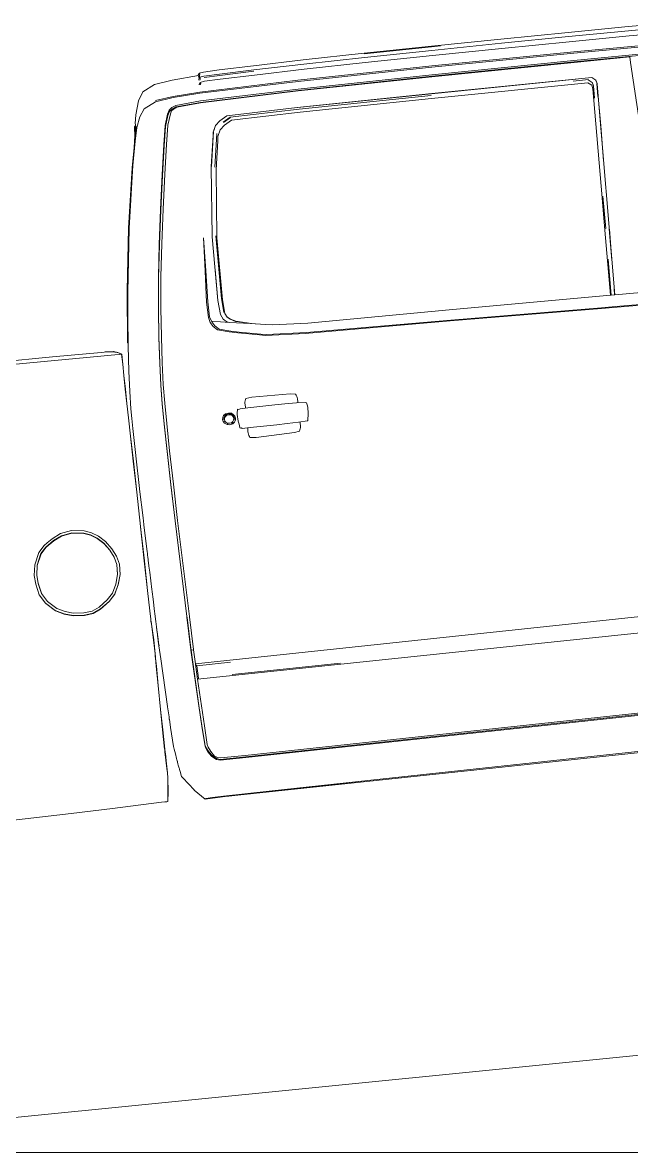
# Model space of a CAD drawing. Header units: millimetres. Extents: x 1010 to 1494, y -119 to 564.
# Drawn here: x 1392.216 to 1393.437, y 474.529 to 476.796 of the extents above; entities that cross this region are included whole.
import ezdxf

# ---------------------------------------------------------------- set-up
doc = ezdxf.new("R2010")
doc.units = ezdxf.units.MM
doc.layers.get('0').update_dxf_attribs({"lineweight": 9})
doc.layers.add('80', color=1, linetype='Continuous', lineweight=9)
doc.layers.add('Edges', color=7, linetype='Continuous', lineweight=9)

# ---------------------------------------------------------------- blocks, each defined once
blk = doc.blocks.new('rs')
at = {"layer": 'Edges'}
for p, q in [((-30.71, 49.16), (-36.4, 49.1)), ((-24.32, 49.21), (-30.71, 49.16)), ((-24.32, 49.21), (-17.72, 49.25)), ((-17.72, 49.2), (-18.58, 49.2)), ((-11.32, 49.26), (-17.72, 49.25)), ((-11.33, 49.22), (-17.72, 49.2)), ((-5.54, 49.25), (-11.32, 49.26)), ((-0.79, 49.2), (-5.54, 49.25)), ((2.46, 49.16), (-0.79, 49.2)), ((3.95, 49.12), (2.46, 49.16)), ((3.95, 49.12), (4.36, 49.06)), ((-36.4, 49.1), (-40.48, 49.04)), ((-40.48, 48.65), (-36.4, 48.7)), ((-40.48, 48.16), (-36.4, 48.21)), ((-36.4, 48.7), (-30.71, 48.77)), ((-36.4, 48.21), (-30.71, 48.28)), ((-30.71, 48.77), (-24.32, 48.82)), ((-30.71, 48.28), (-24.32, 48.33)), ((-17.72, 48.85), (-24.32, 48.82)), ((-17.72, 48.36), (-24.32, 48.33)), ((-17.72, 48.85), (-11.32, 48.87)), ((-17.72, 48.36), (-11.32, 48.38)), ((-11.32, 48.87), (-5.54, 48.85)), ((-11.32, 48.38), (-5.54, 48.36)), ((-5.54, 48.85), (-0.79, 48.81)), ((-5.54, 48.36), (-0.79, 48.32)), ((2.46, 48.76), (-0.79, 48.81)), ((-0.79, 48.68), (2.46, 48.63)), ((2.46, 48.27), (-0.79, 48.32)), ((2.46, 48.76), (3.95, 48.73)), ((2.46, 48.63), (3.95, 48.6)), ((2.46, 48.27), (3.95, 48.24)), ((4.36, 48.66), (3.95, 48.73)), ((4.36, 48.17), (3.95, 48.24)), ((4.32, 48.96), (4.37, 49.01)), ((4.36, 48.84), (4.32, 48.96)), ((4.32, 48.57), (4.37, 48.61)), ((4.36, 48.44), (4.32, 48.57)), ((4.32, 48.08), (4.37, 48.12)), ((4.36, 47.95), (4.32, 48.08)), ((4.33, 48.16), (4.36, 48.17)), ((4.38, 49.04), (4.36, 49.06)), ((4.37, 48.65), (4.36, 48.84)), ((4.36, 48.66), (4.38, 48.64)), ((4.37, 48.38), (4.36, 48.44)), ((4.36, 48.17), (4.38, 48.15)), ((4.37, 49.01), (4.38, 49.04)), ((4.37, 48.61), (4.38, 48.64)), ((4.37, 48.12), (4.38, 48.15)), ((4.38, 49.04), (4.48, 48.88)), ((4.48, 48.49), (4.38, 48.64)), ((4.48, 48), (4.38, 48.15)), ((4.4, 48.64), (4.45, 48.65)), ((4.46, 48.83), (6.98, 48.68)), ((4.49, 48.69), (4.48, 48.88)), ((4.48, 48.39), (4.48, 48.49)), ((6.98, 48.68), (8.69, 48.45)), ((8.69, 48.45), (9.84, 47.87)), ((-31.05, 47.28), (-42.66, 47.13)), ((-42.62, 47.01), (-31.04, 47.16)), ((-17.57, 47.38), (-31.05, 47.28)), ((-31.04, 47.16), (-17.56, 47.26)), ((-4.83, 47.41), (-17.57, 47.38)), ((-17.56, 47.26), (-4.83, 47.29)), ((4.51, 47.27), (-4.83, 47.41)), ((-4.83, 47.29), (4.51, 47.16)), ((4.36, 47.93), (4.36, 47.95)), ((4.48, 47.96), (4.48, 48)), ((7.04, 47.13), (4.51, 47.27)), ((4.51, 47.16), (7.05, 47.02)), ((8.75, 46.92), (7.04, 47.13)), ((7.05, 47.02), (8.76, 46.81)), ((9.84, 47.87), (10.34, 47.06)), ((10.34, 47.06), (10.74, 45.79)), ((-42.54, 46.35), (-30.97, 46.46)), ((-42.54, 46.22), (-30.97, 46.33)), ((-36.27, 45.71), (-36.24, 46.23)), ((-36.24, 46.23), (-30.96, 46.28)), ((-17.47, 46.54), (-30.97, 46.46)), ((-30.97, 46.33), (-17.47, 46.41)), ((-30.96, 46.28), (-17.44, 46.37)), ((-4.77, 46.56), (-17.47, 46.54)), ((-4.77, 46.43), (-17.47, 46.41)), ((-17.44, 46.37), (-4.74, 46.39)), ((4.54, 46.44), (-4.77, 46.56)), ((-4.77, 46.43), (4.53, 46.3)), ((-4.74, 46.39), (4.56, 46.27)), ((4.53, 46.3), (6.87, 46.12)), ((6.89, 46.26), (4.54, 46.44)), ((4.56, 46.27), (6.81, 46.09)), ((6.81, 46.09), (7.15, 45.94)), ((6.87, 46.12), (7.28, 45.96)), ((7.29, 46.09), (6.89, 46.26)), ((7.15, 45.94), (7.35, 45.79)), ((7.28, 45.96), (7.54, 45.75)), ((7.56, 45.88), (7.29, 46.09)), ((8.76, 46.81), (9.9, 46.27)), ((9.9, 46.27), (10.4, 45.56)), ((-36.51, 39.99), (-36.27, 45.71)), ((7.35, 45.79), (7.49, 45.54)), ((7.49, 45.54), (7.84, 44.49)), ((7.54, 45.75), (7.74, 45.4)), ((7.75, 45.52), (7.56, 45.88)), ((7.74, 45.4), (8.08, 44.37)), ((8.09, 44.47), (7.75, 45.52)), ((10.4, 45.56), (10.78, 44.59)), ((10.74, 45.79), (10.89, 44.98)), ((10.89, 44.87), (10.89, 44.98)), ((10.89, 44.84), (10.89, 44.87)), ((-32.91, 44.06), (-32.82, 44.41)), ((-32.91, 44.06), (-32.91, 44.02)), ((-32.91, 44.02), (-32.91, 44.06)), ((-32.45, 24.03), (-32.91, 44.02)), ((-32.83, 44.37), (-32.89, 44.12)), ((-32.88, 44.06), (-32.86, 42.84)), ((-32.81, 44.39), (-32.83, 44.37)), ((-32.82, 44.41), (-32.47, 44.7)), ((-32.56, 43.89), (-32.47, 44.23)), ((-32.53, 42.7), (-32.56, 43.89)), ((-32.47, 44.7), (-17.27, 44.8)), ((-32.47, 43.62), (-32.39, 43.96)), ((-32.11, 44.49), (-32.45, 44.21)), ((-32.39, 43.96), (-32.04, 44.24)), ((-32.14, 44.52), (-30.69, 44.53)), ((-17.19, 44.34), (-32.04, 44.24)), ((-17.26, 44.78), (-30.95, 44.69)), ((-17.27, 44.8), (-4.5, 44.84)), ((-4.52, 44.83), (-17.26, 44.78)), ((-17.21, 44.62), (-4.67, 44.67)), ((-17.19, 44.34), (-4.72, 44.38)), ((-4.72, 44.38), (1.81, 44.31)), ((-4.67, 44.67), (1.9, 44.6)), ((-4.5, 44.84), (2.19, 44.78)), ((1.81, 44.31), (2.53, 43.91)), ((2.59, 44.18), (1.87, 44.57)), ((1.9, 44.6), (2.61, 44.2)), ((2.19, 44.78), (2.92, 44.38)), ((2.53, 43.91), (2.97, 43.52)), ((2.92, 44.38), (3.37, 43.97)), ((3.36, 43.95), (3.36, 43.95)), ((3.37, 43.97), (3.65, 43.36)), ((7.84, 44.49), (8.17, 42.68)), ((8.08, 44.37), (8.4, 42.58)), ((8.42, 42.67), (8.09, 44.47)), ((10.78, 44.59), (11.07, 43.32)), ((10.98, 43.78), (10.79, 44.66)), ((10.89, 44.84), (10.9, 44.61)), ((10.9, 44.77), (10.99, 44.66)), ((10.9, 44.61), (10.92, 44.34)), ((10.92, 44.34), (10.95, 43.99)), ((10.95, 43.99), (10.98, 43.78)), ((10.98, 43.78), (10.97, 43.77)), ((10.97, 43.78), (10.98, 43.78)), ((10.98, 43.78), (11.08, 43.32)), ((10.99, 44.66), (11.02, 44.45)), ((11.01, 44.45), (11, 44.44)), ((11.02, 44.45), (11.01, 44.45)), ((11.02, 44.45), (11.02, 44.36)), ((11.02, 44.36), (11.02, 44.33)), ((11.02, 44.33), (11.03, 44.11)), ((11.03, 44.11), (11.04, 43.86)), ((11.04, 43.86), (11.08, 43.53)), ((11.04, 43.85), (11.25, 42.65)), ((-32.82, 40.05), (-32.88, 42.84)), ((-32.23, 33.26), (-32.47, 43.62)), ((2.97, 43.52), (3.25, 42.92)), ((3.25, 42.92), (3.31, 42.52)), ((3.33, 43.2), (3.85, 40.05)), ((3.64, 43.36), (3.5, 43.67)), ((3.7, 42.94), (3.63, 43.36)), ((3.66, 43.32), (3.65, 43.36)), ((3.7, 43.07), (3.66, 43.32)), ((3.66, 43.32), (3.66, 43.32)), ((4.19, 40.15), (3.7, 43.07)), ((4.16, 40.15), (3.7, 42.94)), ((11.05, 43.72), (11.05, 43.7)), ((11.05, 43.7), (11.05, 43.7)), ((11.07, 43.62), (11.05, 43.7)), ((11.07, 43.6), (11.1, 43.43)), ((11.07, 43.59), (11.07, 43.55)), ((11.08, 43.54), (11.07, 43.55)), ((11.08, 43.53), (11.09, 43.46)), ((11.12, 43.31), (11.08, 43.53)), ((11.17, 43.05), (11.08, 43.51)), ((11.08, 43.32), (11.08, 43.31)), ((11.08, 43.31), (11.08, 43.31)), ((11.08, 43.31), (11.55, 41.04)), ((11.17, 43.05), (11.1, 43.43)), ((11.1, 43.43), (11.21, 42.86)), ((11.62, 40.85), (11.17, 43.05)), ((3.31, 42.52), (3.76, 39.81)), ((8.17, 42.68), (8.62, 39.92)), ((8.4, 42.58), (8.86, 39.82)), ((8.87, 39.9), (8.42, 42.67)), ((11.55, 41.04), (12.52, 35.21)), ((11.62, 40.85), (12.57, 35.21)), ((-32.74, 36.72), (-32.82, 40.05)), ((3.76, 39.81), (4.37, 33.41)), ((4.19, 40.15), (4.19, 40.13)), ((4.19, 40.11), (4.19, 40.13)), ((4.8, 33.57), (4.19, 40.11)), ((8.62, 39.92), (9.13, 36.65)), ((8.86, 39.82), (9.36, 36.56)), ((9.38, 36.64), (8.87, 39.9)), ((9.13, 36.65), (9.61, 33.4)), ((9.36, 36.56), (9.85, 33.32)), ((9.86, 33.39), (9.38, 36.64)), ((12.52, 35.21), (13.3, 29.15)), ((12.57, 35.21), (13.32, 29.34)), ((-32.25, 30.35), (-32.32, 33.43)), ((-32.16, 30.21), (-32.23, 33.26)), ((4.37, 33.41), (4.47, 27.53)), ((4.45, 33.59), (4.55, 27.65)), ((4.8, 33.54), (4.8, 33.57)), ((4.8, 33.54), (4.91, 27.49)), ((5.62, 33.54), (5.8, 30.4)), ((5.62, 33.54), (5.74, 30.42)), ((9.61, 33.4), (10.02, 30.3)), ((9.85, 33.32), (10.26, 30.22)), ((10.27, 30.29), (9.86, 33.39)), ((-32.52, 27.32), (-32.59, 30.27)), ((-32.57, 30.28), (-32.5, 27.33)), ((-32.02, 24.03), (-32.16, 30.21)), ((4.85, 30.45), (4.9, 27.51)), ((5.74, 30.42), (5.88, 27.49)), ((5.8, 30.4), (5.99, 27.45)), ((10.02, 30.3), (10.34, 27.37)), ((10.26, 30.22), (10.57, 27.3)), ((10.58, 27.36), (10.27, 30.29)), ((13.56, 26.57), (13.26, 29.3)), ((13.3, 29.15), (13.51, 27.03)), ((13.32, 29.34), (13.81, 24.48)), ((-32.18, 27.45), (-32.1, 24.03)), ((4.47, 27.53), (4.38, 26.22)), ((4.55, 27.65), (4.46, 26.33)), ((4.81, 26.15), (4.91, 27.49)), ((5.88, 27.49), (5.85, 26.04)), ((5.99, 27.45), (5.98, 25.99)), ((10.34, 27.37), (10.58, 24.66)), ((10.57, 27.3), (10.82, 24.6)), ((10.83, 24.66), (10.58, 27.36)), ((3.91, 25.62), (4.22, 25.87)), ((4.21, 25.84), (3.94, 25.62)), ((4.38, 26.22), (4.21, 25.84)), ((4.28, 25.42), (4.61, 25.69)), ((4.61, 25.69), (4.81, 26.15)), ((5.85, 26.04), (5.71, 25.55)), ((5.98, 25.99), (5.85, 25.51)), ((13.56, 26.57), (13.77, 24.41)), ((-32.44, 24.64), (-32.42, 24.03)), ((-32.1, 24.81), (-32.08, 24.03)), ((0.04, 24.66), (-3.31, 24.45)), ((0.68, 24.77), (0.04, 24.66)), ((2.07, 25), (0.68, 24.77)), ((1.63, 24.93), (2, 25)), ((3.44, 25.37), (2, 25)), ((2.07, 25), (4.03, 25.33)), ((3.47, 25.36), (2.87, 25.21)), ((3.44, 25.37), (3.91, 25.62)), ((3.94, 25.62), (3.47, 25.36)), ((4.02, 24.48), (5.08, 24.81)), ((5.71, 25.62), (4.03, 25.33)), ((4.03, 25.33), (4.28, 25.42)), ((5.23, 24.76), (4.17, 24.43)), ((5.08, 24.81), (5.47, 25.14)), ((5.61, 25.1), (5.23, 24.76)), ((5.47, 25.14), (5.71, 25.55)), ((5.85, 25.51), (5.61, 25.1)), ((5.71, 25.62), (5.71, 25.55)), ((10.58, 24.66), (10.77, 22.23)), ((10.82, 24.6), (11, 22.17)), ((11.01, 22.22), (10.83, 24.66)), ((21.03, 23.87), (103.42, 24.81)), ((-32.45, 24.03), (-37.05, 23.96)), ((-32.08, 24.03), (-32.45, 24.03)), ((-32.08, 24.03), (-32.03, 24.03)), ((-32.02, 24.03), (-32.03, 24.03)), ((-16.73, 24.28), (-32.02, 24.03)), ((-32.02, 24.03), (-32.02, 24.03)), ((-16.78, 23.3), (-3.08, 23.59)), ((-3.31, 24.45), (-16.73, 24.28)), ((-2.95, 23.53), (-16.71, 23.24)), ((-3.08, 23.59), (0.65, 23.8)), ((0.79, 23.74), (-2.95, 23.53)), ((0.65, 23.8), (1.22, 23.9)), ((1.36, 23.85), (0.79, 23.74)), ((1.22, 23.9), (3.22, 24.32)), ((3.37, 24.26), (1.36, 23.85)), ((3.22, 24.32), (4.02, 24.48)), ((4.17, 24.43), (3.37, 24.26)), ((13.77, 24.41), (13.81, 24.48)), ((13.77, 24.41), (13.81, 24.48)), ((13.77, 24.41), (13.77, 24.41)), ((13.77, 24.41), (13.8, 24.13)), ((13.8, 24.13), (13.8, 24.13)), ((13.8, 24.13), (13.8, 24.13)), ((13.8, 24.13), (13.99, 21.77)), ((13.99, 21.77), (13.8, 24.13)), ((13.8, 24.13), (13.8, 24.13)), ((14.48, 23.43), (14.84, 23.63)), ((14.85, 23.62), (14.48, 23.43)), ((14.85, 23.62), (14.5, 23.43)), ((14.84, 23.63), (15.27, 23.75)), ((14.84, 23.63), (15.23, 23.75)), ((14.84, 23.63), (14.85, 23.62)), ((14.85, 23.62), (15.32, 23.75)), ((14.85, 23.62), (15.27, 23.75)), ((14.89, 23.62), (14.85, 23.62)), ((15.32, 23.75), (14.89, 23.62)), ((15.14, 23.44), (105.19, 24.5)), ((15.23, 23.75), (15.77, 23.8)), ((15.77, 23.8), (15.23, 23.75)), ((15.27, 23.75), (15.23, 23.75)), ((15.77, 23.8), (15.27, 23.75)), ((15.27, 23.75), (15.79, 23.8)), ((15.32, 23.75), (15.27, 23.75)), ((15.77, 23.8), (15.32, 23.75)), ((15.79, 23.8), (15.77, 23.8)), ((15.77, 23.8), (15.77, 23.8)), ((15.83, 23.8), (15.77, 23.8)), ((15.77, 23.79), (15.77, 23.79)), ((15.77, 23.78), (15.77, 23.78)), ((15.83, 23.8), (15.79, 23.8)), ((15.83, 23.8), (15.94, 23.81)), ((16.02, 23.81), (15.94, 23.81)), ((16.02, 23.81), (16.12, 23.81)), ((16.12, 23.81), (16.41, 23.81)), ((21.03, 23.87), (16.41, 23.81)), ((21.03, 23.87), (21.03, 23.87)), ((-31.06, 22.89), (-37.14, 22.75)), ((-37.09, 22.81), (-32.43, 22.92)), ((-32.43, 22.92), (-32.07, 22.93)), ((-32.07, 22.93), (-31.06, 22.95)), ((-31.06, 22.95), (-16.78, 23.3)), ((-16.71, 23.24), (-31.06, 22.89)), ((14.5, 23.43), (14.48, 23.43)), ((14.48, 22.48), (14.5, 23.43)), ((14.48, 22.48), (14.48, 23.43)), ((14.48, 22.48), (14.49, 22.48)), ((14.49, 21.4), (14.48, 22.48)), ((14.5, 23.43), (14.49, 22.48)), ((14.49, 22.48), (14.49, 21.4)), ((14.49, 22.48), (14.49, 21.4)), ((14.54, 23.43), (14.5, 23.43)), ((14.54, 23.43), (14.65, 23.44)), ((14.65, 23.44), (14.74, 23.44)), ((14.74, 23.44), (15.14, 23.44)), ((10.77, 22.23), (10.89, 20.15)), ((11, 22.17), (11.12, 20.09)), ((11.13, 20.15), (11.01, 22.22)), ((14.11, 19.84), (13.99, 21.77)), ((14.49, 20.11), (14.49, 21.4)), ((14.49, 21.4), (14.49, 20.11)), ((14.49, 20.11), (14.51, 21.4)), ((14.49, 20.11), (14.49, 21.4)), ((14.49, 21.4), (14.49, 21.4)), ((14.51, 20.11), (14.51, 21.4)), ((10.89, 20.15), (10.94, 18.4)), ((11.12, 20.09), (11.18, 18.35)), ((11.19, 18.4), (11.13, 20.15)), ((14.17, 18.2), (14.11, 19.84)), ((14.49, 20.11), (14.49, 18.74)), ((14.49, 20.11), (14.49, 18.74)), ((14.51, 20.11), (14.49, 18.74)), ((14.51, 20.11), (14.49, 20.11)), ((14.49, 20.11), (14.49, 20.11)), ((14.49, 18.74), (14.49, 20.11)), ((14.5, 18.74), (14.51, 20.11)), ((10.94, 18.4), (10.96, 16.47)), ((11.19, 16.43), (11.18, 18.35)), ((11.19, 18.4), (11.2, 16.47)), ((14.17, 18.2), (14.17, 18.2)), ((14.17, 18.2), (14.17, 18.2)), ((14.17, 18.2), (14.17, 18.2)), ((14.18, 17.29), (14.17, 18.2)), ((14.49, 18.74), (14.49, 18.74)), ((14.5, 18.74), (14.49, 18.74)), ((14.49, 17.37), (14.49, 18.74)), ((14.49, 18.74), (14.49, 17.37)), ((14.49, 17.37), (14.49, 18.74)), ((14.49, 17.37), (14.5, 18.74)), ((14.5, 17.37), (14.5, 18.74)), ((-1.45, 17.92), (-0.95, 18)), ((-0.35, 17.1), (-1.44, 17.08)), ((-0.95, 18), (2.69, 18.08)), ((0.62, 17.11), (-0.35, 17.1)), ((0.62, 17.11), (3.17, 17.11)), ((2.69, 18.08), (3.28, 18.02)), ((3.91, 17.1), (3.17, 17.11)), ((3.97, 17.06), (3.91, 17.1)), ((4.15, 17.1), (4.09, 17.06)), ((14.18, 17.29), (14.18, 17.28)), ((14.18, 16.34), (14.18, 17.28)), ((14.49, 17.37), (14.48, 15.65)), ((14.49, 17.37), (14.48, 15.65)), ((14.48, 15.65), (14.49, 17.37)), ((14.5, 17.37), (14.48, 15.65)), ((14.49, 17.37), (14.49, 17.37)), ((14.5, 17.37), (14.49, 17.37)), ((14.5, 15.65), (14.5, 17.37)), ((-2.36, 16.99), (-2.39, 16.99)), ((-2.29, 17.04), (-2.36, 16.99)), ((-1.44, 17.08), (-2.29, 17.04)), ((4.09, 17.06), (3.97, 17.06)), ((4.47, 16.47), (4.44, 16.27)), ((4.47, 16.08), (4.44, 16.27)), ((4.61, 16.65), (4.47, 16.47)), ((4.47, 16.08), (4.59, 15.9)), ((4.57, 16.43), (4.53, 16.25)), ((4.53, 16.24), (4.53, 16.25)), ((4.56, 16.25), (4.56, 16.22)), ((4.58, 16.1), (4.56, 16.22)), ((4.68, 16.59), (4.57, 16.43)), ((4.78, 16.77), (4.61, 16.65)), ((4.61, 16.26), (4.64, 16.41)), ((4.64, 16.1), (4.61, 16.26)), ((4.64, 16.41), (4.74, 16.54)), ((4.74, 15.97), (4.64, 16.1)), ((4.85, 16.69), (4.68, 16.59)), ((4.74, 16.54), (4.88, 16.63)), ((5.05, 16.82), (4.78, 16.77)), ((5.05, 16.73), (4.85, 16.69)), ((4.88, 16.63), (5.05, 16.66)), ((5.33, 16.76), (5.05, 16.82)), ((5.25, 16.69), (5.05, 16.73)), ((5.05, 16.66), (5.22, 16.63)), ((5.22, 16.63), (5.36, 16.54)), ((5.42, 16.59), (5.25, 16.69)), ((5.53, 16.63), (5.33, 16.76)), ((5.36, 16.54), (5.46, 16.41)), ((5.46, 16.1), (5.36, 15.97)), ((5.53, 16.43), (5.42, 16.59)), ((5.46, 16.41), (5.5, 16.26)), ((5.5, 16.26), (5.46, 16.1)), ((5.53, 16.1), (5.52, 16.07)), ((5.63, 16.46), (5.53, 16.63)), ((5.57, 16.25), (5.53, 16.43)), ((5.53, 15.91), (5.64, 16.09)), ((5.57, 16.25), (5.57, 16.24)), ((5.67, 16.27), (5.63, 16.46)), ((5.64, 16.09), (5.67, 16.27)), ((10.96, 16.47), (10.96, 13.86)), ((11.2, 13.83), (11.19, 16.43)), ((11.2, 16.47), (11.21, 13.86)), ((14.18, 16.34), (14.18, 16.33)), ((14.19, 13.78), (14.18, 16.33)), ((-2.33, 15.33), (-2.29, 15.3)), ((-2.29, 15.3), (-1.44, 15.25)), ((-1.44, 15.25), (-0.35, 15.24)), ((-0.35, 15.24), (0.62, 15.23)), ((0.62, 15.23), (3.17, 15.24)), ((3.17, 15.24), (3.91, 15.24)), ((3.91, 15.24), (3.97, 15.29)), ((3.97, 15.29), (4.09, 15.29)), ((4.09, 15.29), (4.11, 15.28)), ((4.59, 15.9), (4.74, 15.77)), ((4.8, 15.82), (4.7, 15.91)), ((4.88, 15.88), (4.74, 15.97)), ((4.74, 15.77), (5.05, 15.7)), ((4.86, 15.81), (4.8, 15.82)), ((5.05, 15.85), (4.88, 15.88)), ((5.22, 15.88), (5.05, 15.85)), ((5.05, 15.7), (5.3, 15.75)), ((5.36, 15.97), (5.22, 15.88)), ((5.25, 15.8), (5.22, 15.8)), ((5.3, 15.84), (5.25, 15.8)), ((5.3, 15.75), (5.53, 15.91)), ((14.47, 13.27), (14.48, 15.65)), ((14.48, 15.65), (14.47, 13.27)), ((14.47, 13.27), (14.48, 15.65)), ((14.47, 13.27), (14.5, 15.65)), ((14.48, 13.27), (14.5, 15.65)), ((14.48, 15.65), (14.48, 15.65)), ((14.5, 15.65), (14.48, 15.65)), ((-1.45, 14.39), (-0.95, 14.32)), ((-0.95, 14.32), (2.69, 14.23)), ((2.69, 14.23), (3.28, 14.29)), ((10.96, 13.86), (10.95, 10.69)), ((11.19, 10.67), (11.2, 13.83)), ((11.21, 13.86), (11.2, 10.68)), ((14.19, 13.73), (14.17, 10.63)), ((14.19, 13.78), (14.19, 13.77)), ((14.19, 13.77), (14.19, 13.77)), ((14.19, 13.76), (14.19, 13.77)), ((14.19, 13.76), (14.19, 13.76)), ((14.19, 13.76), (14.19, 13.76)), ((14.19, 13.76), (14.19, 13.74)), ((14.19, 13.76), (14.19, 13.76)), ((14.19, 13.73), (14.19, 13.74)), ((14.19, 13.74), (14.19, 13.74)), ((14.19, 13.73), (14.19, 13.73)), ((14.19, 13.73), (14.19, 13.73)), ((14.47, 13.27), (14.46, 10.31)), ((14.46, 10.31), (14.47, 13.27)), ((14.47, 13.27), (14.46, 10.31)), ((14.48, 13.27), (14.46, 10.31)), ((14.47, 10.32), (14.48, 13.27)), ((14.47, 13.27), (14.47, 13.27)), ((14.48, 13.27), (14.47, 13.27)), ((10.95, 10.69), (10.92, 7.23)), ((11.2, 10.68), (11.16, 7.23)), ((11.15, 7.23), (11.19, 10.67)), ((14.17, 10.57), (14.14, 7.84)), ((14.17, 10.57), (14.17, 10.63)), ((14.45, 7.03), (14.47, 10.32)), ((14.46, 10.31), (14.45, 7.03)), ((14.45, 7.03), (14.46, 10.31)), ((14.47, 10.32), (14.46, 10.31)), ((14.46, 10.31), (14.46, 10.31)), ((14.47, 7.04), (14.47, 10.32)), ((14.13, 7.2), (14.14, 7.83)), ((14.14, 7.84), (14.14, 7.83)), ((10.78, -1.89), (10.92, 7.23)), ((11.15, 7.23), (11.01, -1.89)), ((11.16, 7.23), (11.02, -1.89)), ((14.13, 7.16), (14.09, 4.61)), ((14.13, 7.2), (14.13, 7.19)), ((14.13, 7.19), (14.13, 7.17)), ((14.13, 7.17), (14.13, 7.17)), ((14.13, 7.16), (14.13, 7.17)), ((14.13, 7.16), (14.13, 7.16)), ((14.47, 7.04), (14.45, 7.03)), ((14.45, 7.02), (14.45, 7.03)), ((14.45, 7.02), (14.45, 3.77)), ((14.45, 7.02), (14.46, 3.79)), ((14.46, 3.79), (14.47, 7.04)), ((18.52, 6.56), (17.9, 5.98)), ((19.14, 6.96), (18.52, 6.56)), ((19.25, 6.76), (18.66, 6.38)), ((18.66, 6.36), (19.25, 6.74)), ((19.8, 7.21), (19.14, 6.96)), ((19.86, 6.99), (19.25, 6.76)), ((19.25, 6.74), (19.87, 6.97)), ((20.97, 7.37), (19.8, 7.21)), ((20.97, 7.14), (19.86, 6.99)), ((19.87, 6.97), (20.97, 7.12)), ((22.04, 7.18), (20.97, 7.37)), ((21.98, 6.96), (20.97, 7.14)), ((20.97, 7.12), (21.97, 6.94)), ((21.97, 6.94), (22.76, 6.58)), ((22.77, 6.6), (21.98, 6.96)), ((22.88, 6.79), (22.04, 7.18)), ((23.55, 6.05), (22.76, 6.58)), ((22.77, 6.6), (23.56, 6.07)), ((23.39, 6.46), (22.88, 6.79)), ((23.72, 6.23), (23.39, 6.46)), ((17.9, 5.98), (17.37, 5.24)), ((18.08, 5.84), (17.58, 5.14)), ((17.58, 5.12), (18.08, 5.82)), ((18.66, 6.38), (18.08, 5.84)), ((18.08, 5.82), (18.66, 6.36)), ((23.55, 6.05), (24.08, 5.48)), ((24.09, 5.5), (23.56, 6.07)), ((24.28, 5.62), (23.72, 6.23)), ((24.08, 5.48), (24.55, 4.43)), ((24.57, 4.45), (24.09, 5.5)), ((24.79, 4.51), (24.28, 5.62)), ((14.09, 4.59), (14.09, 4.61)), ((14.09, 4.47), (14.09, 4.59)), ((14.09, 4.44), (14.09, 4.47)), ((14.09, 4.41), (14.09, 4.44)), ((14.09, 4.44), (14.09, 4.44)), ((14.09, 4.28), (14.09, 4.41)), ((14.09, 4.28), (14.09, 4.28)), ((14.09, 4.1), (14.09, 4.28)), ((17.03, 4.5), (16.83, 3.73)), ((17.37, 5.24), (17.03, 4.5)), ((17.26, 4.44), (17.07, 3.72)), ((17.08, 3.7), (17.26, 4.43)), ((17.58, 5.14), (17.26, 4.44)), ((17.26, 4.43), (17.58, 5.12)), ((24.55, 4.43), (24.69, 3.5)), ((24.7, 3.52), (24.57, 4.45)), ((24.94, 3.51), (24.79, 4.51)), ((14.07, 3.27), (14.08, 3.8)), ((14.07, 3.24), (14.07, 3.27)), ((14.07, 2.84), (14.07, 3.24)), ((14.08, 3.88), (14.09, 4.09)), ((14.08, 3.87), (14.08, 3.88)), ((14.08, 3.87), (14.08, 3.8)), ((14.09, 4.09), (14.09, 4.1)), ((14.09, 4.09), (14.09, 4.09)), ((14.44, 0.96), (14.45, 3.76)), ((14.45, 3.77), (14.46, 3.79)), ((14.45, 3.76), (14.45, 3.77)), ((14.45, 3.76), (14.46, 0.97)), ((14.46, 0.97), (14.46, 3.79)), ((16.83, 3.73), (16.87, 2.74)), ((17.07, 3.72), (17.11, 2.8)), ((17.12, 2.78), (17.08, 3.7)), ((24.69, 3.5), (24.64, 2.71)), ((24.65, 2.74), (24.7, 3.52)), ((24.88, 2.67), (24.94, 3.51)), ((14.04, 1.02), (14.06, 2.66)), ((14.07, 2.84), (14.06, 2.66)), ((17.14, 1.83), (16.87, 2.75)), ((16.87, 2.74), (17.14, 1.8)), ((17.11, 2.8), (17.12, 2.78)), ((17.37, 1.89), (17.12, 2.78)), ((24.64, 2.71), (24.43, 1.75)), ((24.44, 1.77), (24.65, 2.74)), ((24.66, 1.64), (24.88, 2.67)), ((17.57, 0.94), (17.14, 1.83)), ((17.14, 1.8), (17.58, 0.91)), ((17.78, 1.06), (17.37, 1.89)), ((24.43, 1.75), (23.95, 0.93)), ((24.66, 1.65), (24.16, 0.8)), ((24.16, 0.8), (24.66, 1.64)), ((24.44, 1.77), (24.43, 1.75)), ((14, -1.07), (14.02, 0.08)), ((14.02, 0.08), (14.03, 0.8)), ((14.04, 0.98), (14.03, 0.84)), ((14.03, 0.81), (14.03, 0.84)), ((14.03, 0.8), (14.03, 0.81)), ((14.04, 1.02), (14.04, 0.98)), ((14.43, -0.97), (14.44, 0.95)), ((14.43, -0.97), (14.44, 0.95)), ((14.46, 0.97), (14.44, 0.96)), ((14.44, 0.95), (14.44, 0.96)), ((14.44, 0.95), (14.45, -0.97)), ((14.45, -0.97), (14.46, 0.97)), ((18.16, 0.32), (17.57, 0.94)), ((17.58, 0.91), (18.17, 0.3)), ((18.33, 0.48), (17.78, 1.06)), ((19.06, -0.3), (18.16, 0.32)), ((18.17, 0.3), (19.06, -0.33)), ((19.17, -0.11), (18.33, 0.48)), ((23.16, 0.18), (22.41, -0.19)), ((23.32, 0), (22.52, -0.39)), ((23.95, 0.93), (23.16, 0.18)), ((23.3, -0.03), (24.15, 0.77)), ((24.16, 0.8), (23.32, 0)), ((23.76, 0.41), (23.76, 0.41)), ((24.15, 0.77), (24.16, 0.8)), ((14.43, -1.77), (14.43, -0.97)), ((14.43, -0.97), (14.43, -1.77)), ((14.43, -0.97), (14.43, -0.97)), ((14.43, -1.77), (14.43, -0.97)), ((14.43, -0.97), (14.44, -1.77)), ((14.43, -0.97), (14.45, -0.97)), ((14.44, -1.77), (14.45, -0.97)), ((19.8, -0.63), (19.06, -0.3)), ((19.06, -0.33), (19.79, -0.65)), ((19.86, -0.41), (19.17, -0.11)), ((19.79, -0.65), (20.63, -0.75)), ((20.64, -0.72), (19.8, -0.63)), ((20.65, -0.5), (19.86, -0.41)), ((20.63, -0.75), (21.7, -0.67)), ((21.7, -0.65), (20.64, -0.72)), ((21.65, -0.43), (20.65, -0.5)), ((22.41, -0.19), (21.65, -0.43)), ((22.52, -0.39), (21.7, -0.65)), ((21.7, -0.67), (22.51, -0.42)), ((22.51, -0.42), (23.3, -0.03)), ((10.78, -1.94), (10.75, -3.5)), ((10.78, -1.89), (10.78, -1.94)), ((11.01, -1.99), (10.98, -3.57)), ((10.99, -3.5), (11.02, -1.94)), ((11.01, -1.99), (11.01, -1.89)), ((11.02, -1.89), (11.02, -1.94)), ((13.98, -2.05), (14, -1.3)), ((13.98, -2.55), (13.98, -2.05)), ((14, -1.07), (14, -1.26)), ((14, -1.3), (14, -1.26)), ((14.43, -1.97), (14.41, -2.25)), ((14.41, -2.25), (14.42, -1.97)), ((14.43, -1.97), (14.41, -2.25)), ((14.44, -1.97), (14.41, -2.25)), ((14.42, -1.97), (14.43, -1.9)), ((14.42, -1.97), (14.43, -1.97)), ((14.44, -1.77), (14.43, -1.77)), ((14.43, -1.77), (14.44, -1.9)), ((14.43, -1.9), (14.43, -1.77)), ((14.43, -1.77), (14.43, -1.77)), ((14.43, -1.77), (14.43, -1.9)), ((14.43, -1.9), (14.43, -1.9)), ((14.44, -1.9), (14.43, -1.9)), ((14.43, -1.9), (14.43, -1.97)), ((14.43, -1.97), (14.44, -1.9)), ((14.43, -2.25), (14.44, -1.97)), ((14.44, -1.97), (14.43, -1.97)), ((14.44, -1.9), (14.44, -1.77)), ((14.44, -1.97), (14.44, -1.9)), ((13.97, -2.55), (13.96, -3.31)), ((13.97, -2.89), (13.96, -3.22)), ((13.97, -2.54), (13.97, -2.55)), ((13.98, -2.55), (13.97, -2.55)), ((13.97, -2.89), (13.98, -2.59)), ((13.98, -2.59), (13.98, -2.55)), ((14.43, -2.25), (14.36, -3.74)), ((14.41, -2.25), (14.36, -3.74)), ((14.36, -3.74), (14.41, -2.25)), ((14.41, -2.25), (14.36, -3.74)), ((14.38, -3.74), (14.43, -2.25)), ((14.41, -2.25), (14.41, -2.25)), ((14.41, -2.25), (14.43, -2.25)), ((10.75, -3.5), (10.73, -4.79)), ((10.96, -4.88), (10.98, -3.57)), ((10.99, -3.5), (10.97, -4.79)), ((13.94, -4.17), (13.93, -4.36)), ((13.96, -3.34), (13.94, -4.28)), ((13.96, -3.34), (13.94, -4.15)), ((13.94, -4.28), (13.96, -3.47)), ((13.94, -4.33), (13.94, -4.15)), ((13.96, -3.22), (13.96, -3.45)), ((13.96, -3.47), (13.96, -3.31)), ((14.38, -3.74), (14.36, -3.74)), ((14.36, -3.74), (14.36, -3.74)), ((14.36, -3.74), (14.37, -5.07)), ((14.36, -3.74), (14.37, -5.07)), ((14.37, -5.07), (14.36, -3.74)), ((14.38, -3.74), (14.37, -5.07)), ((14.38, -5.07), (14.38, -3.74)), ((10.73, -5.08), (10.68, -6.41)), ((10.73, -5.03), (10.72, -5.08)), ((10.72, -5.08), (10.72, -5.03)), ((10.72, -5.08), (10.73, -5.03)), ((10.73, -4.79), (10.73, -5.03)), ((10.73, -5.03), (10.73, -5.08)), ((10.73, -5.09), (10.96, -5.09)), ((10.96, -5.09), (10.78, -10.35)), ((10.79, -10.41), (10.97, -5.08)), ((10.96, -5.07), (10.96, -4.88)), ((10.97, -5.03), (10.96, -5.08)), ((10.96, -5.07), (10.97, -5.03)), ((10.96, -5.09), (10.96, -5.07)), ((10.96, -5.07), (10.96, -5.09)), ((10.97, -4.79), (10.97, -5.03)), ((10.97, -5.03), (10.97, -5.08)), ((13.9, -5.6), (13.94, -4.34)), ((13.93, -4.36), (13.93, -4.36)), ((13.94, -4.33), (13.94, -4.34)), ((14.37, -5.31), (14.38, -5.07)), ((14.37, -5.31), (14.37, -5.07)), ((14.37, -5.07), (14.37, -5.31)), ((14.37, -5.31), (14.37, -5.07)), ((14.37, -5.07), (14.37, -5.07)), ((14.37, -5.07), (14.38, -5.07)), ((14.37, -5.35), (14.37, -5.31)), ((14.37, -5.31), (14.37, -5.35)), ((14.37, -5.31), (14.37, -5.31)), ((14.39, -5.31), (14.37, -5.31)), ((14.37, -5.35), (14.37, -5.31)), ((14.39, -5.31), (14.37, -5.35)), ((14.39, -5.31), (14.38, -5.07)), ((14.39, -5.35), (14.39, -5.31)), ((13.74, -10.13), (13.9, -5.6)), ((14.37, -5.47), (14.37, -5.35)), ((14.37, -5.35), (14.37, -5.47)), ((14.37, -5.35), (14.37, -5.35)), ((14.37, -5.47), (14.37, -5.35)), ((14.37, -5.35), (14.39, -5.48)), ((14.37, -5.35), (14.39, -5.35)), ((14.38, -6.25), (14.37, -5.47)), ((14.37, -5.47), (14.38, -6.25)), ((14.37, -5.47), (14.37, -5.47)), ((14.38, -6.25), (14.37, -5.47)), ((14.39, -5.48), (14.37, -5.47)), ((14.37, -5.47), (14.4, -6.25)), ((14.38, -6.25), (14.38, -6.25)), ((14.4, -6.25), (14.38, -6.25)), ((14.4, -8.08), (14.38, -6.25)), ((14.38, -6.25), (14.4, -8.08)), ((14.4, -8.08), (14.38, -6.25)), ((14.38, -6.25), (14.41, -8.08)), ((14.39, -5.48), (14.39, -5.35)), ((14.4, -6.25), (14.39, -5.48)), ((14.41, -8.08), (14.4, -6.25)), ((10.68, -6.41), (-37.89, -6.47)), ((7.39, -6.62), (10.59, -6.61)), ((10.59, -6.61), (10.55, -7.79)), ((10.59, -6.61), (10.7, -6.48)), ((10.65, -7.87), (10.7, -6.48)), ((10.68, -6.41), (10.7, -6.48)), ((10.64, -7.87), (-37.84, -8)), ((7.35, -7.8), (-2.96, -7.83)), ((10.65, -7.87), (10.55, -7.79)), ((10.64, -7.87), (10.55, -10.41)), ((10.64, -7.87), (10.65, -7.87)), ((14.42, -10.34), (14.4, -8.08)), ((14.4, -8.08), (14.42, -10.34)), ((14.4, -8.08), (14.4, -8.08)), ((14.42, -10.34), (14.4, -8.08)), ((14.41, -8.08), (14.4, -8.08)), ((14.4, -8.08), (14.43, -10.34)), ((14.43, -10.34), (14.41, -8.08)), ((10.55, -10.41), (10.47, -12.34)), ((10.78, -10.35), (10.7, -12.27)), ((10.71, -12.34), (10.79, -10.41)), ((13.7, -11.12), (13.74, -10.18)), ((13.74, -10.13), (13.74, -10.15)), ((13.74, -10.15), (13.74, -10.16)), ((13.74, -10.18), (13.74, -10.16)), ((14.42, -12.28), (14.42, -10.34)), ((14.42, -10.34), (14.42, -12.28)), ((14.42, -10.34), (14.42, -10.34)), ((14.42, -12.28), (14.42, -10.34)), ((14.42, -10.34), (14.44, -12.28)), ((14.42, -10.34), (14.43, -10.34)), ((14.44, -12.28), (14.43, -10.34)), ((13.66, -12.13), (13.69, -11.37)), ((13.69, -11.37), (13.7, -11.35)), ((13.7, -11.24), (13.7, -11.12)), ((13.7, -11.35), (13.7, -11.24)), ((10.47, -12.34), (10.39, -14.1)), ((10.7, -12.27), (10.62, -14)), ((10.63, -14.1), (10.71, -12.34)), ((13.58, -13.95), (13.66, -12.14)), ((13.66, -12.14), (13.66, -12.13)), ((14.44, -14.11), (14.42, -12.28)), ((14.42, -12.28), (14.44, -12.28)), ((14.42, -14.11), (14.42, -12.28)), ((14.42, -12.28), (14.42, -12.28)), ((14.42, -14.11), (14.42, -12.28)), ((14.44, -14.11), (14.44, -12.28)), ((10.14, -14.82), (9.84, -15.27)), ((10.39, -14.67), (10.11, -15.13)), ((10.12, -15.26), (10.4, -14.81)), ((10.35, -14.38), (10.14, -14.82)), ((10.39, -14.1), (10.35, -14.38)), ((10.59, -14.24), (10.39, -14.67)), ((10.4, -14.81), (10.6, -14.38)), ((10.59, -14.24), (10.62, -14)), ((10.6, -14.38), (10.63, -14.1)), ((13.48, -14.68), (13.41, -15.12)), ((13.48, -14.67), (13.55, -14.23)), ((13.48, -14.68), (13.48, -14.67)), ((13.48, -14.67), (13.48, -14.67)), ((13.55, -14.23), (13.58, -13.95)), ((14.42, -14.11), (14.42, -14.11)), ((14.42, -14.11), (14.44, -14.39)), ((14.42, -14.11), (14.42, -16.39)), ((14.42, -14.39), (14.42, -14.11)), ((14.42, -14.39), (14.42, -14.39)), ((14.44, -14.39), (14.42, -14.39)), ((14.42, -14.82), (14.42, -14.39)), ((14.42, -14.39), (14.44, -14.82)), ((14.42, -14.39), (14.42, -16.39)), ((14.42, -15.26), (14.42, -14.82)), ((14.42, -14.82), (14.42, -14.82)), ((14.44, -14.82), (14.42, -14.82)), ((14.42, -14.82), (14.44, -15.26)), ((14.44, -15.95), (14.44, -14.39)), ((6.9, -15.65), (-57.93, -15.65)), ((6.91, -15.73), (-57.93, -15.73)), ((6.94, -15.52), (-37.55, -15.51)), ((9.34, -15.64), (6.9, -15.65)), ((6.91, -15.73), (9.35, -15.73)), ((9.27, -15.51), (6.94, -15.52)), ((9.55, -15.44), (9.27, -15.51)), ((9.67, -15.51), (9.34, -15.64)), ((9.35, -15.73), (9.69, -15.62)), ((9.69, -15.36), (9.55, -15.44)), ((9.81, -15.38), (9.67, -15.51)), ((9.84, -15.27), (9.69, -15.36)), ((9.69, -15.62), (9.82, -15.51)), ((10.11, -15.13), (9.81, -15.38)), ((9.82, -15.51), (10.12, -15.26)), ((13.32, -15.76), (13.27, -16.07)), ((13.32, -15.76), (13.34, -15.63)), ((13.34, -15.59), (13.36, -15.5)), ((13.34, -15.62), (13.34, -15.59)), ((13.34, -15.62), (13.34, -15.63)), ((13.34, -15.63), (13.34, -15.63)), ((13.36, -15.5), (13.37, -15.38)), ((13.36, -15.5), (13.36, -15.5)), ((13.37, -15.38), (13.38, -15.38)), ((13.4, -15.25), (13.38, -15.35)), ((13.38, -15.35), (13.38, -15.36)), ((13.38, -15.36), (13.38, -15.38)), ((13.38, -15.38), (13.38, -15.38)), ((13.4, -15.25), (13.41, -15.12)), ((14.42, -15.49), (14.42, -15.26)), ((14.42, -15.26), (14.42, -15.26)), ((14.42, -15.26), (14.44, -15.49)), ((14.42, -15.26), (14.44, -15.26)), ((14.42, -15.6), (14.42, -15.49)), ((14.42, -15.49), (14.42, -15.49)), ((14.44, -15.49), (14.42, -15.49)), ((14.42, -15.49), (14.44, -15.6)), ((14.44, -15.6), (14.42, -15.6)), ((14.42, -15.71), (14.42, -15.6)), ((14.42, -15.71), (14.44, -15.6)), ((14.42, -15.95), (14.42, -15.71)), ((14.42, -15.71), (14.42, -15.71)), ((14.44, -15.71), (14.42, -15.71)), ((14.44, -15.71), (14.42, -15.95)), ((14.44, -15.95), (14.42, -15.95)), ((14.42, -16.39), (14.42, -15.95)), ((14.42, -16.39), (14.44, -15.95)), ((13.02, -16.99), (12.07, -18.25)), ((13.02, -16.99), (13.04, -16.98)), ((13.12, -16.86), (13.04, -16.98)), ((13.12, -16.86), (13.2, -16.5)), ((13.13, -16.86), (13.12, -16.86)), ((13.12, -16.86), (13.12, -16.86)), ((13.12, -16.86), (13.12, -16.86)), ((13.12, -16.86), (13.12, -16.86)), ((13.13, -16.86), (13.2, -16.48)), ((13.2, -16.48), (13.22, -16.36)), ((13.23, -16.36), (13.22, -16.36)), ((13.26, -16.11), (13.23, -16.35)), ((13.23, -16.35), (13.23, -16.36)), ((13.26, -16.11), (13.27, -16.07)), ((14.42, -16.39), (14.42, -16.39)), ((14.43, -16.86), (14.42, -16.39)), ((14.43, -16.86), (14.42, -16.39)), ((14.42, -16.39), (14.43, -16.86)), ((14.42, -16.39), (14.44, -16.86)), ((14.57, -18.17), (14.43, -16.86)), ((14.43, -16.86), (14.44, -16.86)), ((14.55, -18.17), (14.43, -16.86)), ((14.43, -16.86), (14.55, -18.17)), ((14.55, -18.17), (14.43, -16.86)), ((14.43, -16.86), (14.43, -16.86)), ((14.57, -18.17), (14.44, -16.86)), ((9.24, -19.19), (-92.41, -19.3)), ((-4.63, -19.12), (-58.06, -19.08)), ((-4.63, -19.12), (5.05, -19.12)), ((8.87, -19.18), (-4.63, -19.12)), ((9.39, -19.14), (5.05, -19.12)), ((5.05, -19.12), (5.05, -19.12)), ((8.87, -19.18), (5.05, -19.12)), ((9.24, -19.19), (8.87, -19.18)), ((9.24, -19.19), (11.15, -19.22)), ((10.46, -19.15), (9.39, -19.14)), ((10.84, -19.17), (10.46, -19.15)), ((10.84, -19.17), (11.05, -19.19)), ((11.05, -19.19), (11.13, -19.21)), ((11.13, -19.21), (11.15, -19.22)), ((11.15, -19.22), (12.07, -18.26)), ((11.16, -19.18), (11.15, -19.19)), ((11.15, -19.19), (11.15, -19.22)), ((11.16, -19.18), (11.16, -19.18)), ((12.07, -18.25), (12.07, -18.26)), ((14.55, -18.17), (14.68, -19.07)), ((14.67, -19.07), (14.55, -18.17)), ((14.55, -18.17), (14.57, -18.17)), ((14.55, -18.17), (14.55, -18.17)), ((14.55, -18.17), (14.67, -19.07)), ((14.67, -19.07), (14.55, -18.17)), ((14.57, -18.17), (14.68, -19.07)), ((14.67, -19.07), (14.67, -19.07)), ((14.67, -19.07), (14.68, -19.07)), ((14.68, -19.07), (14.69, -19.07)), ((14.69, -19.07), (14.78, -19.08)), ((14.78, -19.08), (14.78, -19.08)), ((14.78, -19.08), (14.86, -19.08)), ((14.86, -19.08), (14.96, -19.08)), ((14.96, -19.08), (15.26, -19.08)), ((15.26, -19.08), (19.95, -19.17)), ((19.95, -19.17), (23.88, -19.23)), ((23.88, -19.23), (29.61, -19.28))]:
    blk.add_line(p, q, dxfattribs=at)
for points, knots in [([(-1.45, 17.92), (-1.5, 17.77), (-1.61, 17.49), (-1.57, 17.2), (-1.56, 17.08)], [0, 0, 0, 0, 0.4819941, 0.8602498, 0.8602498, 0.8602498, 0.8602498]), ([(3.28, 18.02), (3.34, 17.87), (3.44, 17.6), (3.4, 17.31), (3.39, 17.18), (3.39, 17.16), (3.38, 17.14), (3.38, 17.13), (3.38, 17.12), (3.38, 17.11), (3.38, 17.11)], [0, 0, 0, 0, 0.4819941, 0.8602498, 0.8602498, 0.8602498, 0.9157188, 0.9157188, 0.9157188, 0.9361687, 0.9361687, 0.9361687, 0.9361687]), ([(4.11, 15.28), (4.11, 15.29), (4.12, 15.31), (4.12, 15.33), (4.22, 15.89), (4.31, 16.46), (4.18, 16.99), (4.17, 17.03), (4.16, 17.06), (4.15, 17.1)], [-0.047568, -0.047568, -0.047568, -0.047568, 0, 0, 0, 1.66631, 1.66631, 1.66631, 1.776307, 1.776307, 1.776307, 1.776307]), ([(-1.45, 14.39), (-1.5, 14.55), (-1.61, 14.82), (-1.57, 15.11), (-1.56, 15.24)], [0, 0, 0, 0, 0.4819941, 0.8602498, 0.8602498, 0.8602498, 0.8602498]), ([(3.28, 14.29), (3.34, 14.44), (3.44, 14.72), (3.4, 15.01), (3.39, 15.13), (3.39, 15.15), (3.38, 15.17), (3.38, 15.19), (3.38, 15.19), (3.38, 15.2), (3.38, 15.21)], [0, 0, 0, 0, 0.4819941, 0.8602498, 0.8602498, 0.8602498, 0.9157188, 0.9157188, 0.9157188, 0.9361687, 0.9361687, 0.9361687, 0.9361687])]:
    blk.add_open_spline(points, degree=3, knots=knots, dxfattribs=at)
blk.add_open_spline([(-2.33, 15.33), (-2.43, 15.89), (-2.52, 16.46), (-2.39, 16.99)], degree=3, dxfattribs=at)

msp = doc.modelspace()

# ---------------------------------------------------------------- linework, layer by layer
at = {"layer": '80'}
for p, q in [((1395.10004, 474.88917), (1391.50004, 474.52917)), ((1391.50004, 474.52917), (1395.10004, 474.52917))]:
    msp.add_line(p, q, dxfattribs=at)

# ---------------------------------------------------------------- block references
at = {"xscale": -0.02122798653101838, "yscale": 0.02122798653101838, "zscale": 0.02122798653101838, "rotation": 6.132429676430879}
msp.add_blockref('rs', (1392.77352, 475.66905), dxfattribs=at)

doc.saveas('drawing.dxf')
